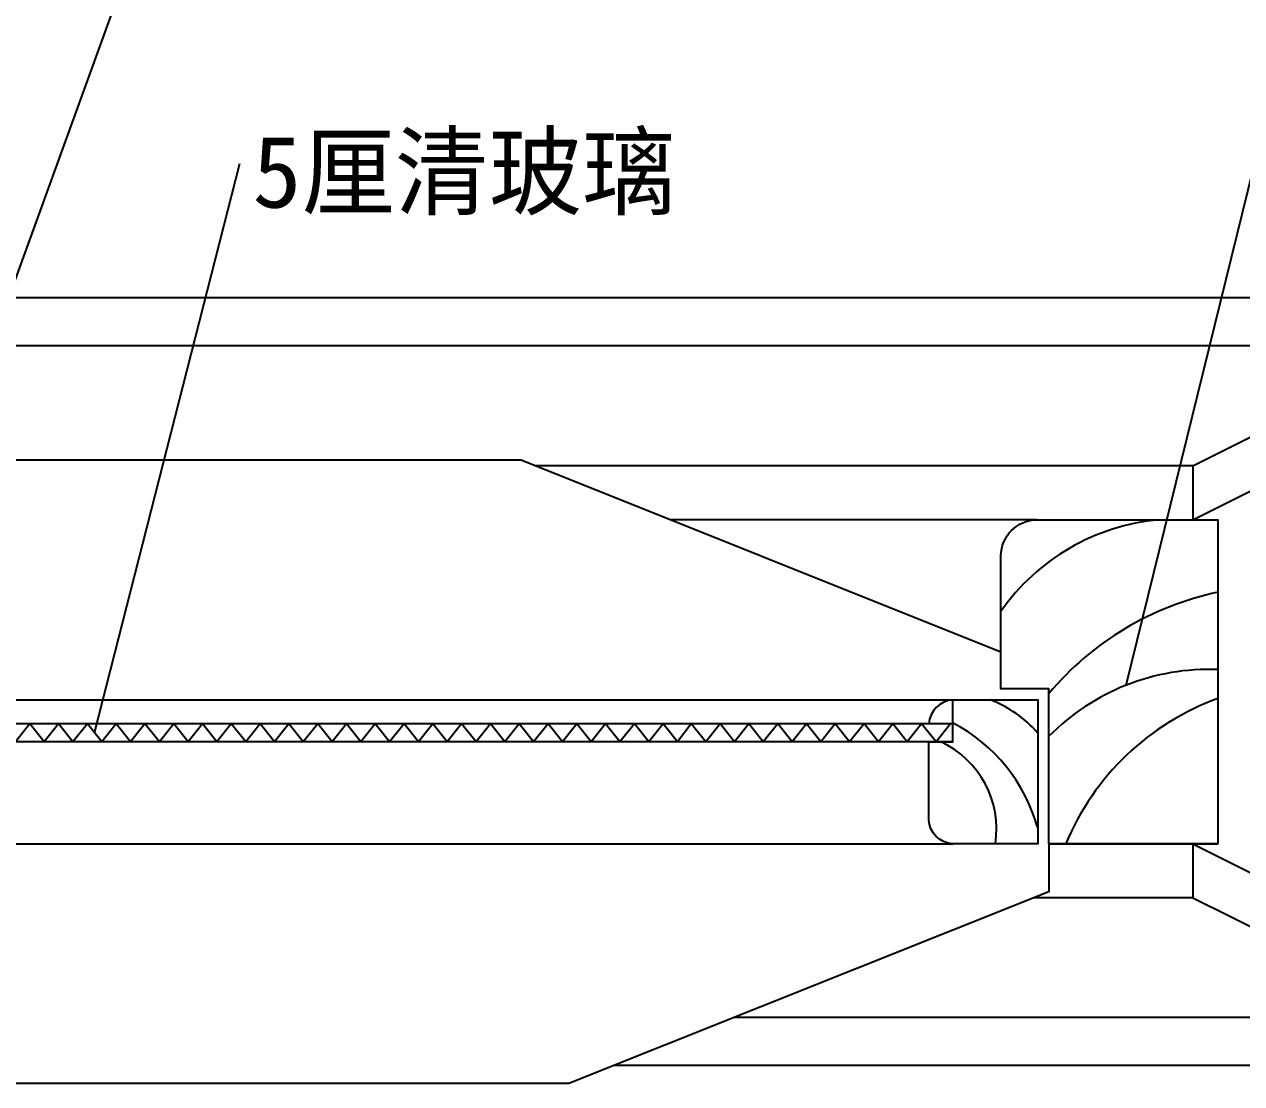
# Model space of a CAD drawing. Header units: metres. Extents: x 247 to 5330, y 146 to 7075.
# Drawn here: x 1460 to 2475, y 613 to 1496 of the extents above; entities that cross this region are included whole.
import ezdxf

# ---------------------------------------------------------------- set-up
doc = ezdxf.new("R2010")
doc.units = ezdxf.units.M
for name, color, linetype in [('4', 4, 'Continuous'), ('7', 7, 'Continuous'), ('BH', 3, 'Continuous'), ('DIM', 3, 'Continuous'), ('TEXT', 3, 'Continuous')]:
    doc.layers.add(name, color=color, linetype=linetype)
doc.dimstyles.get("Standard").update_dxf_attribs({"dimtxt": 2.5, "dimasz": 2.5, "dimexe": 1.25, "dimexo": 0.625, "dimtad": 1, "dimcen": 2.5, "dimazin": 3, "dimtfac": 1, "dimtmove": 0, "dimatfit": 3})

msp = doc.modelspace()

# ---------------------------------------------------------------- hatches: boundary and pattern name
at = {"layer": 'BH'}
h = msp.add_hatch(dxfattribs=at)
h.set_pattern_fill('ANSI33', scale=200)
h.paths.add_polyline_path([(2634.2, 1228.43), (2434.2, 1128.43), (2434.2, 1083.43), (2434.2, 1083.43), (2643.64, 1188.43)])
h.paths.add_polyline_path([(2794.2, 1188.43), (2794.2, 1228.43), (2634.2, 1228.43), (2643.64, 1188.43)])
h.paths.add_polyline_path([(3309.56, 1228.43), (3315.06, 1268.43), (2794.2, 1268.43), (2794.2, 1228.43)])
h.paths.add_polyline_path([(2634.2, 668.43), (2643.64, 708.43), (2434.2, 813.43), (2434.2, 768.43)])
h.paths.add_polyline_path([(2794.2, 668.43), (2794.2, 708.43), (2643.64, 708.43), (2634.2, 668.43)])
h = msp.add_hatch(dxfattribs=at)
h.set_pattern_fill('AR-CONC', scale=10)
h.paths.add_polyline_path([(2434.2, 1083.43), (2455.2, 1083.43), (2455.2, 813.43), (2434.2, 813.43), (2643.64, 708.43), (2794.2, 708.43), (2794.2, 668.43), (3232.65, 668.43), (3238.15, 708.43), (2834.2, 708.43), (2834.2, 817.87), (2514.2, 817.87), (2514.2, 1078.99), (2834.2, 1078.99), (2834.2, 1188.43), (3304.07, 1188.43), (3309.56, 1228.43), (2794.2, 1228.43), (2794.2, 1188.43), (2643.64, 1188.43)])

# ---------------------------------------------------------------- linework, layer by layer
at = {"layer": '4'}
for p, q in [((2794.2, 1268.43), (712.02, 1268.43)), ((2434.2, 1128.43), (2634.2, 1228.43)), ((2434.2, 1083.43), (2643.64, 1188.43)), ((2434.2, 1128.43), (2434.2, 1083.43)), ((2304.3, 1083.43), (1999.3, 1083.43)), ((1194.54, 933.43), (2234.2, 933.43)), ((1194.54, 813.43), (2234.2, 813.43)), ((2434.2, 813.43), (2643.64, 708.43)), ((2434.2, 813.43), (2434.2, 768.43)), ((2434.2, 768.43), (2634.2, 668.43)), ((2794.2, 628.43), (1951.7, 628.43))]:
    msp.add_line(p, q, dxfattribs=at)
for points in [[(731.51, 1133.43), (1874.3, 1133.43), (2274.3, 973.43)], [(2314.2, 813.43), (2314.2, 773.43), (1914.2, 613.43), (806.61, 613.43)]]:
    msp.add_lwpolyline(points, dxfattribs=at)
msp.add_lwpolyline([(2314.2, 813.43), (2455.2, 813.43), (2314.2, 813.43), (2314.2, 942.43), (2274.3, 942.43), (2274.3, 1053.43, -0.41), (2304.3, 1083.43), (2455.2, 1083.43), (2455.2, 813.43)], format="xyb", dxfattribs=at)
msp.add_lwpolyline([(2234.2, 913.43), (2234.2, 933.43), (2305.2, 933.43), (2305.2, 813.43), (2234.2, 813.43, -0.39), (2214.2, 833.43), (2214.2, 898.43), (2234.2, 898.43)], format="xyb", close=True, dxfattribs=at)
msp.add_arc((2235.79, 911.84), 21.65, 94.21, 175.79, dxfattribs=at)
at = {"layer": '7'}
for p, q in [((2634.2, 1228.43), (717.79, 1228.43)), ((2434.2, 1128.43), (1886.8, 1128.43)), ((1991.38, 913.43), (1194.54, 913.43)), ((2234.2, 913.43), (1991.38, 913.43)), ((1991.38, 898.43), (1194.54, 898.43)), ((2234.2, 898.43), (1991.38, 898.43)), ((2434.2, 768.43), (2301.7, 768.43)), ((2634.2, 668.43), (2051.7, 668.43))]:
    msp.add_line(p, q, dxfattribs=at)
at = {"layer": 'BH'}
msp.add_lwpolyline([(2232.2, 913.43), (2220.2, 898.43), (2208.2, 913.43), (2196.2, 898.43), (2184.2, 913.43), (2172.2, 898.43), (2160.2, 913.43), (2148.2, 898.43), (2136.2, 913.43), (2124.2, 898.43), (2112.2, 913.43), (2100.2, 898.43), (2088.2, 913.43), (2076.2, 898.43), (2064.2, 913.43), (2052.2, 898.43), (2040.2, 913.43), (2028.2, 898.43), (2016.2, 913.43), (2004.76, 898.43), (1992.76, 913.43), (1980.76, 898.43), (1968.76, 913.43), (1956.76, 898.43), (1944.76, 913.43), (1932.76, 898.43), (1920.76, 913.43), (1908.76, 898.43), (1896.76, 913.43), (1884.76, 898.43), (1872.76, 913.43), (1860.76, 898.43), (1848.76, 913.43), (1836.76, 898.43), (1824.76, 913.43), (1812.76, 898.43), (1800.76, 913.43), (1788.76, 898.43), (1776.76, 913.43), (1764.76, 898.43), (1752.76, 913.43), (1740.76, 898.43), (1728.76, 913.43), (1716.76, 898.43), (1704.76, 913.43), (1692.76, 898.43), (1680.76, 913.43), (1668.76, 898.43), (1656.76, 913.43), (1644.76, 898.43), (1632.76, 913.43), (1620.76, 898.43), (1608.76, 913.43), (1596.76, 898.43), (1584.76, 913.43), (1572.76, 898.43), (1560.76, 913.43), (1548.76, 898.43), (1536.76, 913.43), (1524.76, 898.43), (1512.76, 913.43), (1500.76, 898.43), (1488.76, 913.43), (1476.76, 898.43), (1464.76, 913.43), (1452.76, 898.43)], dxfattribs=at)
for centre, radius, start, end in [((2422.44, 903.08), 181.11, 95.26, 144.89), ((2507.81, 775.48), 253.12, 102, 139.9), ((2447.8, 770.8), 187.91, 87.74, 135.31), ((2529.15, 729.97), 217.4, 109.89, 157.42), ((2229.85, 839.8), 100.06, 41.14, 69.35), ((2169.69, 789.72), 140.11, 15.49, 62.51), ((2190.15, 825.52), 80.47, 351.36, 64.96)]:
    msp.add_arc(centre, radius, start, end, dxfattribs=at)

# ---------------------------------------------------------------- texts
at = {"layer": 'TEXT'}
msp.add_text('5厘清玻璃', height=60, dxfattribs=at).set_placement((1650.43, 1343.64))

# ---------------------------------------------------------------- leaders
at = {"layer": 'DIM'}
for points in [[(2378.84, 945.6), (2593.54, 1819.14)], [(1351.12, 1003.79), (1585.25, 1648.8)], [(1518.76, 905.93), (1639.81, 1380.45)]]:
    msp.add_leader(points, dimstyle='Standard', dxfattribs=at)

doc.saveas('drawing.dxf')
